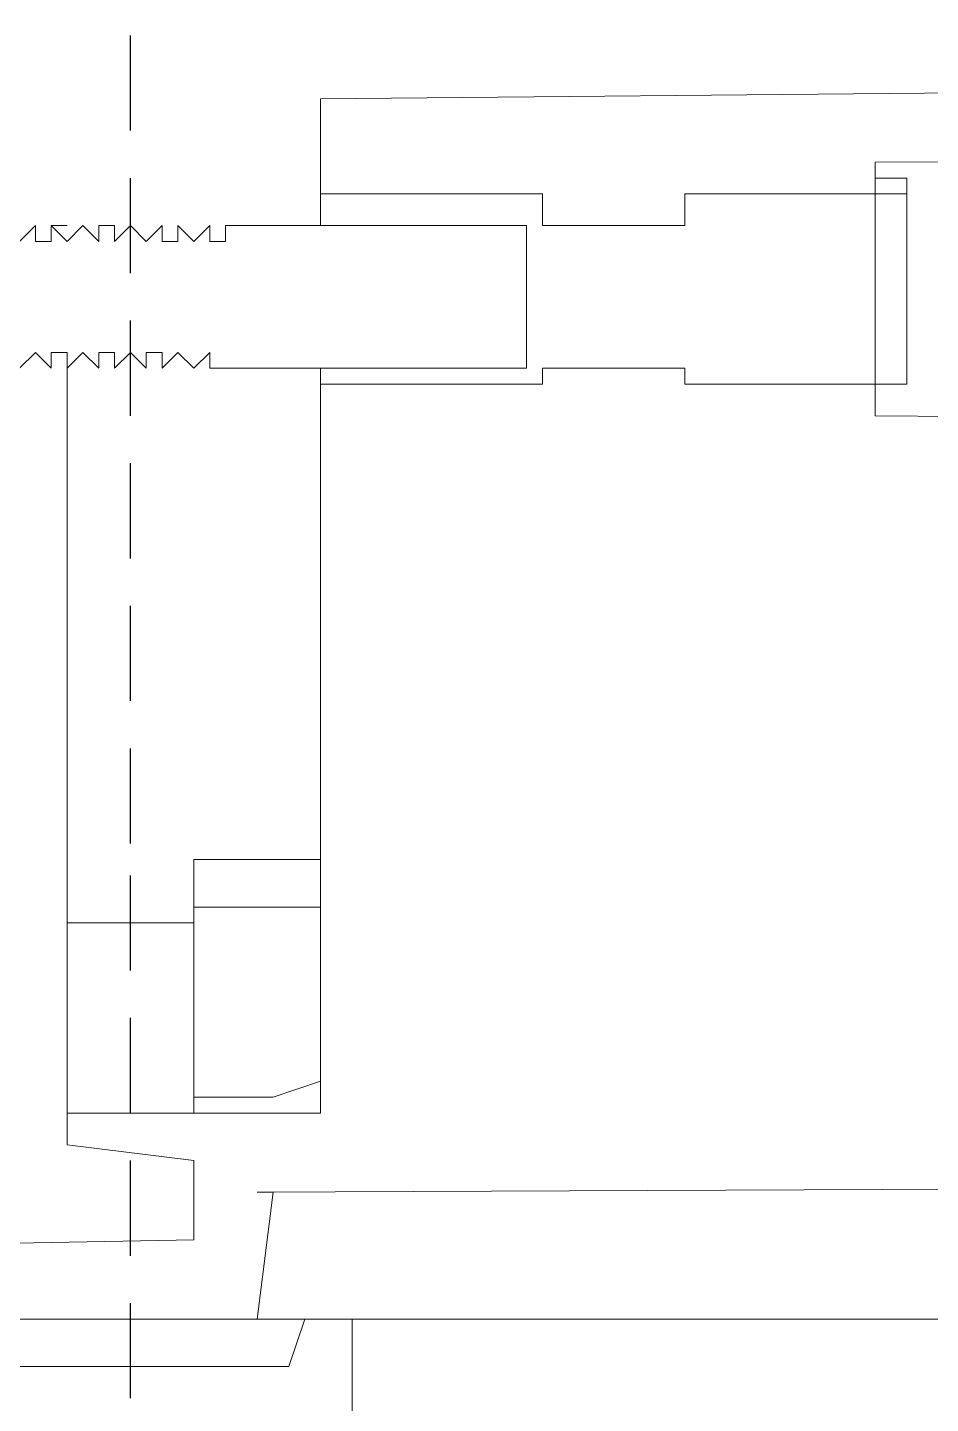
# Model space of a CAD drawing. Header units: metres. Extents: x 2999 to 3164, y 1641 to 1678.
# Drawn here: x 3140.877 to 3140.9976, y 1663.0104 to 1663.1942 of the extents above; entities that cross this region are included whole.
import ezdxf

# ---------------------------------------------------------------- set-up
doc = ezdxf.new("R2010")
doc.units = ezdxf.units.M
doc.linetypes.add('CONTORNO_QUADRO_T', pattern=[0.35, 0.2, -0.15])
doc.layers.add('PDF28_Geometry', color=7, linetype='Continuous')

msp = doc.modelspace()

# ---------------------------------------------------------------- linework, layer by layer
at = {"layer": 'PDF28_Geometry', "linetype": 'CONTORNO_QUADRO_T', "lineweight": 15}
for points in [[(3140.88225, 1663.47673), (3140.88225, 1663.1677), (3140.88013, 1663.1677)], [(3141.37755, 1663.0407), (3140.90765, 1663.03858), (3140.90976, 1663.03858), (3140.90765, 1663.02165), (3140.78488, 1663.02165), (3140.78488, 1663.03011), (3140.89918, 1663.03223), (3140.89918, 1663.04281), (3140.88225, 1663.04493), (3140.88225, 1663.04916), (3140.91611, 1663.04916), (3140.91611, 1663.14865), (3140.94363, 1663.14865), (3140.94363, 1663.1677), (3140.91611, 1663.1677), (3140.91611, 1663.18463), (3141.3712, 1663.18886)], [(3141.38178, 1663.17828), (3140.9902, 1663.17616), (3140.9902, 1663.1423), (3141.38178, 1663.13806)], [(3140.9902, 1663.17405), (3140.99443, 1663.17405), (3140.99443, 1663.17193)], [(3140.8759, 1663.16558), (3140.87801, 1663.1677), (3140.87801, 1663.16558), (3140.88013, 1663.16558), (3140.88013, 1663.1677), (3140.88225, 1663.16558), (3140.88436, 1663.1677), (3140.88648, 1663.16558), (3140.88648, 1663.1677), (3140.8886, 1663.1677), (3140.8886, 1663.16558), (3140.89071, 1663.1677), (3140.89283, 1663.16558), (3140.89495, 1663.1677), (3140.89495, 1663.16558), (3140.89706, 1663.16558), (3140.89706, 1663.1677), (3140.89918, 1663.16558), (3140.9013, 1663.1677), (3140.9013, 1663.16558), (3140.90341, 1663.16558), (3140.90341, 1663.1677), (3140.91611, 1663.1677), (3140.91611, 1663.17193), (3140.94575, 1663.17193), (3140.94575, 1663.1677), (3140.9648, 1663.1677), (3140.9648, 1663.17193), (3140.99443, 1663.17193), (3140.99443, 1663.14653), (3140.9648, 1663.14653), (3140.9648, 1663.14865), (3140.94575, 1663.14865), (3140.94575, 1663.14653), (3140.91611, 1663.14653), (3140.91611, 1663.14865), (3140.90341, 1663.14865), (3140.9013, 1663.14865), (3140.9013, 1663.15076), (3140.89918, 1663.14865), (3140.89706, 1663.15076), (3140.89495, 1663.14865), (3140.89495, 1663.15076), (3140.89283, 1663.15076), (3140.89283, 1663.14865), (3140.89071, 1663.15076), (3140.8886, 1663.14865), (3140.8886, 1663.15076), (3140.88648, 1663.15076), (3140.88648, 1663.14865), (3140.88436, 1663.15076), (3140.88225, 1663.14865), (3140.88225, 1663.15076), (3140.88013, 1663.15076), (3140.88013, 1663.14865), (3140.87801, 1663.15076), (3140.8759, 1663.14865)], [(3140.87801, 1663.1677), (3140.87801, 1663.1677)], [(3140.88436, 1663.1677), (3140.88436, 1663.1677)], [(3140.8886, 1663.1677), (3140.8886, 1663.1677)], [(3140.89071, 1663.1677), (3140.89071, 1663.1677)], [(3140.89495, 1663.1677), (3140.89495, 1663.1677)], [(3140.89706, 1663.1677), (3140.89706, 1663.1677)], [(3140.9013, 1663.1677), (3140.9013, 1663.1677)], [(3140.88013, 1663.16558), (3140.87801, 1663.16558)], [(3140.88225, 1663.16558), (3140.88225, 1663.16558)], [(3140.88648, 1663.16558), (3140.88648, 1663.16558)], [(3140.8886, 1663.16558), (3140.8886, 1663.16558)], [(3140.89283, 1663.16558), (3140.89283, 1663.16558)], [(3140.89495, 1663.16558), (3140.89495, 1663.16558)], [(3140.89918, 1663.16558), (3140.89918, 1663.16558)], [(3140.9013, 1663.16558), (3140.9013, 1663.16558)], [(3140.87801, 1663.15076), (3140.87801, 1663.15076)], [(3140.88225, 1663.15076), (3140.88013, 1663.15076)], [(3140.88436, 1663.15076), (3140.88436, 1663.15076)], [(3140.8886, 1663.15076), (3140.8886, 1663.15076)], [(3140.89071, 1663.15076), (3140.89071, 1663.15076)], [(3140.89495, 1663.15076), (3140.89495, 1663.15076)], [(3140.89706, 1663.15076), (3140.89706, 1663.15076)], [(3140.9013, 1663.15076), (3140.9013, 1663.15076)], [(3140.88013, 1663.14865), (3140.88013, 1663.14865)], [(3140.88225, 1663.14865), (3140.88225, 1663.14865)], [(3140.88225, 1663.14865), (3140.88225, 1663.07456)], [(3140.88648, 1663.14865), (3140.88648, 1663.14865)], [(3140.8886, 1663.14865), (3140.8886, 1663.14865)], [(3140.89283, 1663.14865), (3140.89283, 1663.14865)], [(3140.89495, 1663.14865), (3140.89495, 1663.14865)], [(3140.89918, 1663.14865), (3140.89918, 1663.14865)], [(3140.9013, 1663.14865), (3140.9013, 1663.14865)], [(3140.89918, 1663.04916), (3140.89918, 1663.05128), (3140.89918, 1663.07668), (3140.89918, 1663.08303)], [(3140.88225, 1663.04916), (3140.88225, 1663.07456), (3140.89918, 1663.07456)], [(3141.36908, 1662.9645), (3140.9013, 1662.96661), (3140.9013, 1663.00683), (3140.8505, 1663.00683), (3140.8505, 1662.96661), (3140.84203, 1662.96661), (3140.84203, 1663.0153), (3140.91188, 1663.0153), (3140.914, 1663.02165), (3140.92035, 1663.02165), (3140.92035, 1662.98355), (3141.37331, 1662.98143), (3141.37331, 1663.02165), (3141.37966, 1663.02165), (3141.37966, 1663.0153), (3141.40083, 1663.0153), (3141.40083, 1663.00895), (3141.39448, 1663.00895), (3141.39448, 1662.18769)], [(3141.37966, 1663.02165), (3140.90765, 1663.02165)], [(3140.92035, 1663.02165), (3141.3585, 1663.02165), (3141.3585, 1662.98143)]]:
    msp.add_lwpolyline(points, dxfattribs=at)
at = {"layer": 'PDF28_Geometry', "linetype": 'CONTORNO_QUADRO_T', "lineweight": 25}
for points in [[(3140.89071, 1663.1804), (3140.89071, 1663.1931)], [(3140.89071, 1663.16135), (3140.89071, 1663.17405)], [(3140.89071, 1663.1423), (3140.89071, 1663.155)], [(3140.89071, 1663.12325), (3140.89071, 1663.13595)], [(3140.89071, 1663.1042), (3140.89071, 1663.1169)], [(3140.89071, 1663.08515), (3140.89071, 1663.09785)], [(3140.89071, 1663.06821), (3140.89071, 1663.08091)], [(3140.89071, 1663.04916), (3140.89071, 1663.06186)], [(3140.89071, 1663.03011), (3140.89071, 1663.04281)], [(3140.89071, 1663.01106), (3140.89071, 1663.02376)]]:
    msp.add_lwpolyline(points, dxfattribs=at)
at = {"layer": 'PDF28_Geometry', "color": 8, "linetype": 'CONTORNO_QUADRO_T', "lineweight": 15, "true_color": 0x808080}
for points in [[(3140.89918, 1663.08303), (3140.91611, 1663.08303)], [(3140.91611, 1663.07668), (3140.89918, 1663.07668)], [(3140.89918, 1663.05128), (3140.90976, 1663.05128), (3140.91611, 1663.0534)]]:
    msp.add_lwpolyline(points, dxfattribs=at)

doc.saveas('drawing.dxf')
